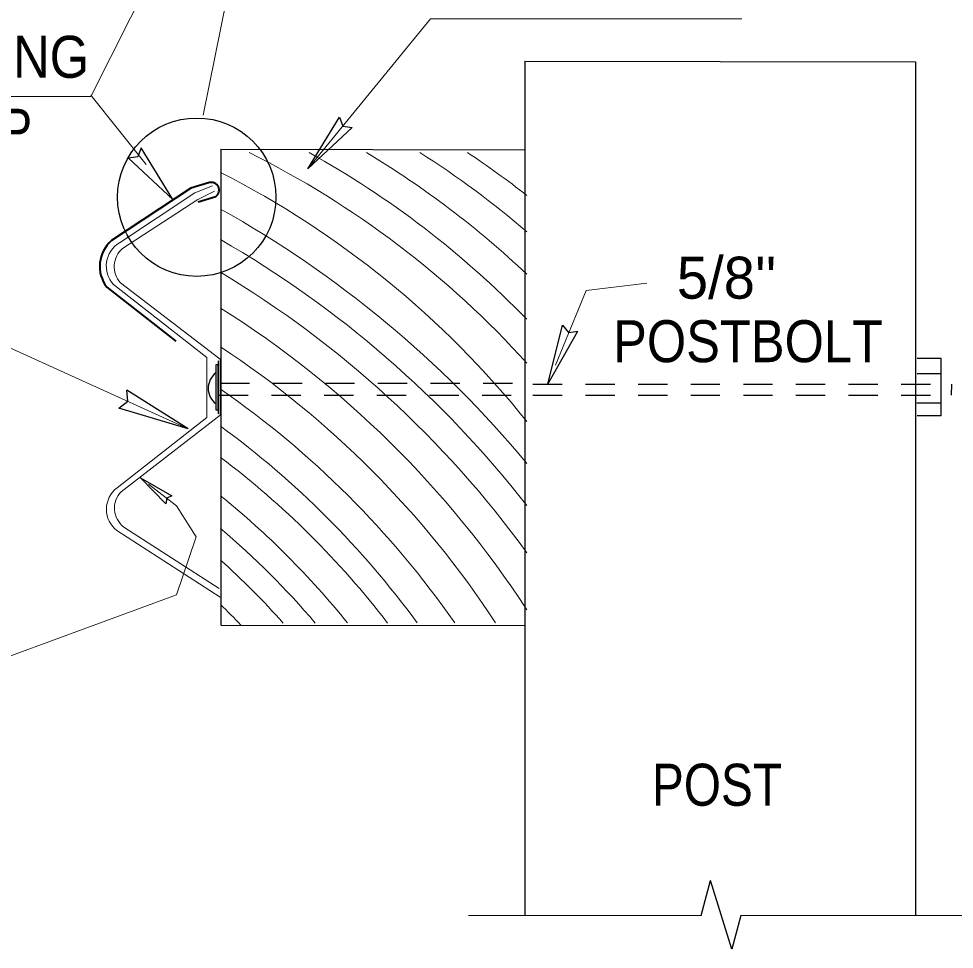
# Model space of a CAD drawing. Extents: x -13 to 934, y -9 to 295.
# Drawn here: x 757.49 to 781.98, y 55.1 to 79.47 of the extents above; entities that cross this region are included whole.
import ezdxf

# ---------------------------------------------------------------- set-up
doc = ezdxf.new("R2010")
doc.units = 0
doc.header["$LTSCALE"] = 0.51
doc.linetypes.add('LONG_DASHED', pattern=[7.5, 6, -1.5])
doc.linetypes.add('SHORT_DASHED', pattern=[2.7, 1.5, -1.2])
doc.layers.add('1', color=7, linetype='Continuous', lineweight=13)

msp = doc.modelspace()

# ---------------------------------------------------------------- linework, layer by layer
at = {"layer": '1'}
for p, q in [((762.3172, 76.9462), (763.5489, 82.9789)), ((759.384, 77.4652), (760.8262, 75.6488)), ((762.101, 74.913), (762.566, 75.0957)), ((760.1262, 73.6006), (762.101, 74.913)), ((756.5062, 71.1967), (761.9243, 68.7322)), ((760.2466, 66.1594), (762.7424, 64.5488)), ((760.0645, 66.0665), (762.7677, 64.3208)), ((775.36, 55.988), (769.2681, 55.988)), ((776.3972, 55.988), (782.3557, 55.988))]:
    msp.add_line(p, q, dxfattribs=at)
at = {"layer": '1', "lineweight": 25}
for p, q in [((770.7434, 78.3611), (770.7434, 55.988)), ((770.7434, 78.3611), (780.969, 78.338)), ((780.969, 78.338), (780.969, 55.988)), ((765.0593, 75.5375), (765.8878, 76.8927)), ((765.0593, 75.5375), (766.2228, 76.6186)), ((761.5288, 74.7351), (760.7003, 76.0903)), ((762.7817, 76.0588), (762.7817, 63.6002)), ((762.7817, 76.0588), (770.7434, 76.0357)), ((761.5288, 74.7351), (760.3654, 75.8162)), ((771.3425, 69.9042), (771.7222, 71.4465)), ((771.3425, 69.9042), (772.1248, 71.2863)), ((781.6389, 70.5687), (781.0075, 70.5687)), ((781.6389, 69.0672), (781.6389, 70.5687)), ((762.7123, 70.5087), (762.7123, 69.1242)), ((781.6389, 70.1683), (781.0075, 70.1683)), ((761.9243, 68.7332), (760.3257, 69.7431)), ((781.6313, 69.406), (780.9998, 69.406)), ((761.9243, 68.7332), (760.1126, 69.2745)), ((781.6389, 69.0748), (781.0075, 69.0748)), ((760.6765, 67.4494), (761.5042, 66.9766)), ((760.6765, 67.4494), (761.3456, 66.771)), ((762.7817, 63.5925), (770.7434, 63.5847)), ((775.36, 55.988), (775.604, 56.9025))]:
    msp.add_line(p, q, dxfattribs=at)
at = {"layer": '1', "lineweight": 40}
for p, q in [((762.1926, 74.6735), (762.6533, 74.8191)), ((759.8005, 72.4394), (761.6028, 71.0291))]:
    msp.add_line(p, q, dxfattribs=at)
at = {"layer": '1', "linetype": 'SHORT_DASHED', "lineweight": 25}
for p, q in [((762.7655, 69.9226), (770.7303, 69.9226)), ((770.9522, 69.9019), (781.9146, 69.9019)), ((762.7362, 69.6132), (770.7935, 69.6132)), ((770.9522, 69.6132), (781.9084, 69.6132))]:
    msp.add_line(p, q, dxfattribs=at)
at = {"layer": '1', "linetype": 'LONG_DASHED', "lineweight": 25}
msp.add_line((781.9084, 69.6132), (781.9146, 69.9019), dxfattribs=at)
at = {"layer": '1'}
for points in [[(752.0342, 77.4378), (759.3759, 77.4378), (764.5861, 87.7791)], [(776.4221, 79.466), (768.2687, 79.466), (765.0585, 75.5375)], [(760.2132, 73.4532), (762.1833, 74.7398), (762.6212, 74.952)], [(759.9736, 72.5141), (762.4159, 70.6017), (762.4159, 70.2176), (762.4159, 69.0572)], [(760.1558, 72.5578), (762.7624, 70.5532), (762.7624, 70.4563), (762.7624, 70.0343)], [(773.9373, 72.5445), (772.3466, 72.3551), (771.5457, 70.3954)], [(760.0657, 67.1901), (762.4159, 69.031), (762.4159, 69.4153), (762.4159, 70.5757)], [(760.1726, 67.0855), (762.7624, 69.0864), (762.7624, 69.1765), (762.7624, 70.0451)], [(762.1346, 65.9063), (761.6267, 66.7141), (760.8897, 67.2807)], [(754.1218, 61.6214), (761.6227, 64.3882), (762.1346, 65.9063)]]:
    msp.add_lwpolyline(points, dxfattribs=at)
at = {"layer": '1', "lineweight": 25}
for points in [[(765.8878, 76.8927), (765.9794, 76.6601), (766.2228, 76.6186)], [(760.7003, 76.0903), (760.6087, 75.8578), (760.3654, 75.8162)], [(771.7222, 71.4465), (771.88, 71.2524), (772.1248, 71.2863)], [(760.1126, 69.2745), (760.3522, 69.4513), (760.3257, 69.7431)], [(761.5042, 66.9766), (761.3664, 66.9173), (761.3456, 66.771)], [(776.3972, 55.988), (776.1608, 55.1017), (775.604, 56.9025)]]:
    msp.add_lwpolyline(points, dxfattribs=at)
at = {"layer": '1', "lineweight": 40}
msp.add_lwpolyline([(762.4829, 75.181), (761.9941, 75.0344), (759.9219, 73.6602)], dxfattribs=at)
at = {"layer": '1', "lineweight": 25}
msp.add_lwpolyline([(762.6538, 69.2312), (762.7093, 69.2312), (762.7093, 70.4054), (762.6538, 70.4054)], close=True, dxfattribs=at)
msp.add_circle((762.1518, 74.7971), 2.0736, dxfattribs=at)
at = {"layer": '1'}
for centre, radius, start, end in [((752.5663, 53.9752), 24.5702, 42.1115, 63.51285), ((753.1623, 54.4865), 24.5702, 44.14455, 60.95344), ((753.9285, 54.9123), 24.5702, 46.65397, 58.96973), ((754.7809, 55.2527), 24.5702, 49.32929, 57.46289), ((755.6325, 55.5083), 24.5702, 51.89897, 56.37077), ((751.6292, 53.5494), 24.5702, 38.7412, 63.0179), ((748.9409, 49.6663), 28.414, 39.72879, 60.85985), ((760.489, 72.9956), 0.7054, 120.96019, 223.05031), ((748.9409, 49.6663), 27.7211, 37.97287, 60.05826), ((760.617, 72.9778), 0.6238, 130.35098, 222.32565), ((748.8208, 49.5461), 27.1459, 35.95958, 59.06131), ((748.713, 49.6124), 26.3491, 33.07052, 57.74024), ((748.8208, 49.7864), 25.2916, 33.2305, 56.50844), ((748.7361, 49.5808), 24.5926, 34.88595, 55.184), ((748.713, 49.6124), 23.7903, 36.15025, 53.76013), ((748.8208, 49.5461), 23.1244, 37.57188, 52.8769), ((748.7068, 49.6278), 22.339, 38.86894, 50.96091), ((748.7361, 49.5808), 21.6952, 40.41553, 49.66988), ((748.8208, 49.7864), 20.8624, 41.63258, 48.01278), ((748.82, 49.6763), 20.0902, 43.84108, 45.99836)]:
    msp.add_arc(centre, radius, start, end, dxfattribs=at)
at = {"layer": '1', "lineweight": 40}
for centre, radius, start, end in [((762.5348, 74.9837), 0.2028, 305.73571, 105.34476), ((760.5012, 72.9862), 0.8888, 130.67891, 217.96546)]:
    msp.add_arc(centre, radius, start, end, dxfattribs=at)
at = {"layer": '1', "lineweight": 25}
msp.add_arc((762.9594, 69.7913), 0.5081, 126.69111, 233.40493, dxfattribs=at)
at = {"layer": '1', "linetype": 'LONG_DASHED', "lineweight": 25}
msp.add_arc((762.0889, 69.8857), 0.3058, 20.94932, 21.54827, dxfattribs=at)
at = {"layer": '1'}
for centre, major_axis, ratio, start_param, end_param in [((760.4914, 66.6325), (-0.4292, -0.5642), 0.988771, 4.4468894, 6.2874467), ((760.6193, 66.6503), (-0.4968, 0.3772), 0.988244, 6.1586695, 7.8538454)]:
    msp.add_ellipse(centre, major_axis=major_axis, ratio=ratio, start_param=start_param, end_param=end_param, dxfattribs=at)

# ---------------------------------------------------------------- texts
for s, width, p in [('FASTENING', 0.9, (751.7561, 77.9229)), ('CLIP', 0.85, (755.0657, 76.0129)), ('POSTBOLT', 0.9, (773.0518, 70.4756)), ('POST', 0.85, (774.0675, 58.8608))]:
    msp.add_text(s, height=1.1, dxfattribs=dict(at, width=width)).set_placement(p)
msp.add_text("5/8''", height=1.1, dxfattribs=at).set_placement((774.7189, 72.1388))

doc.saveas('drawing.dxf')
